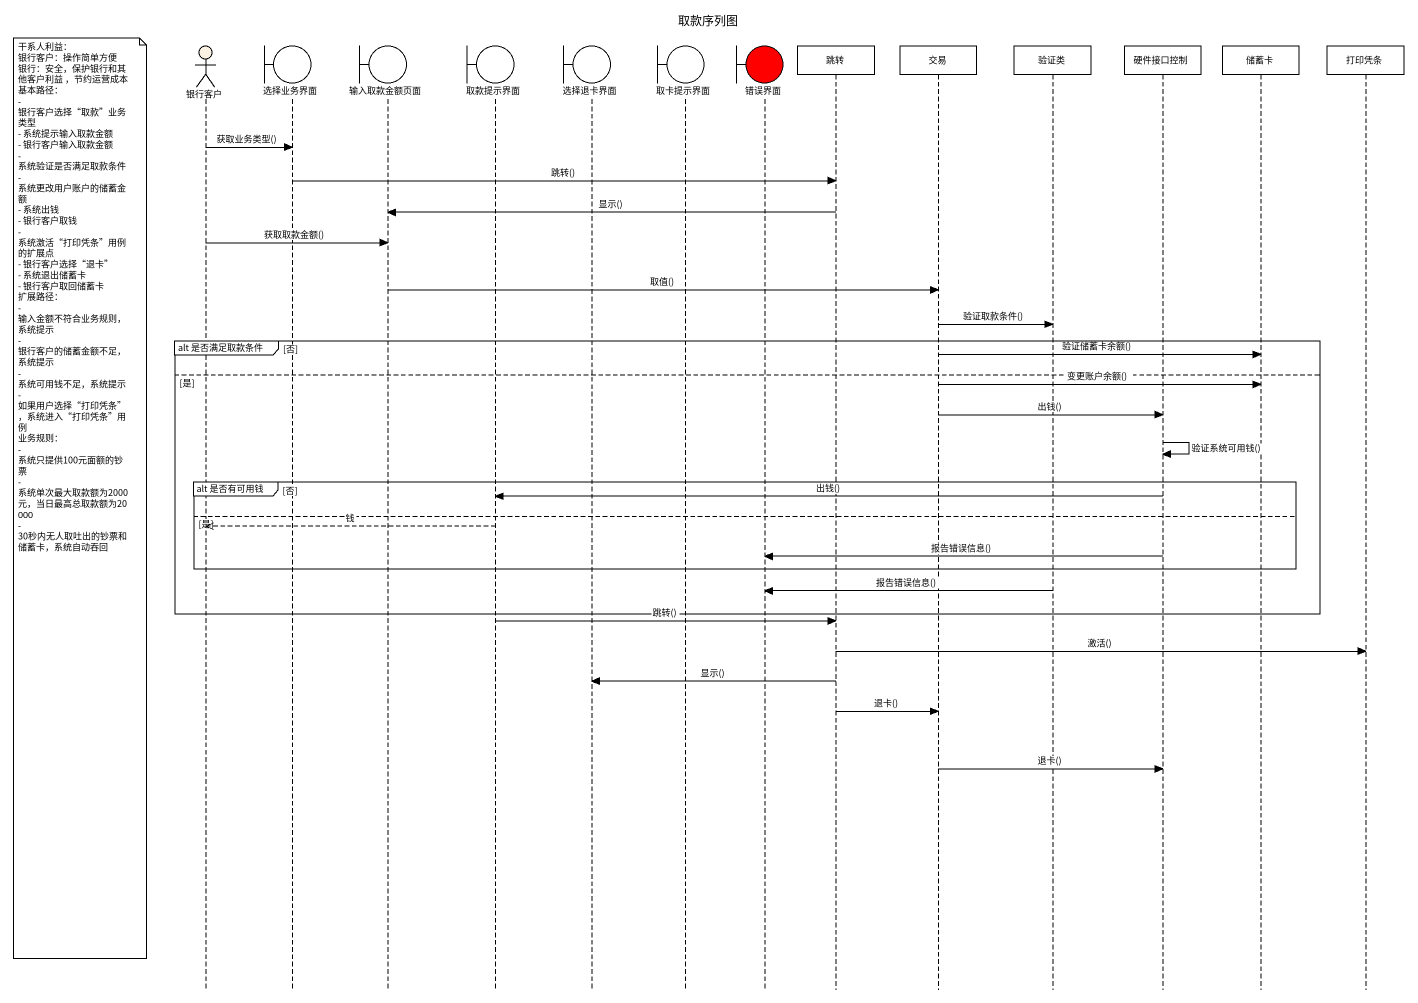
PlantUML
@startuml
title 取款序列图
hide footbox
actor 银行客户 #FCF2E3
boundary 选择业务界面
boundary 输入取款金额页面
boundary 取款提示界面
boundary 选择退卡界面
boundary 取卡提示界面
boundary 错误界面 #FF0000
participant 跳转
participant 交易
participant 验证类
participant 硬件接口控制
participant 储蓄卡
participant 打印凭条

银行客户 -> 选择业务界面 : 获取业务类型()
选择业务界面 -> 跳转 : 跳转()
跳转 -> 输入取款金额页面 : 显示()
银行客户 -> 输入取款金额页面 : 获取取款金额()
输入取款金额页面 -> 交易 : 取值()
交易 -> 验证类 : 验证取款条件()
group alt 是否满足取款条件 [否]
  交易 -> 储蓄卡 : 验证储蓄卡余额()
else 是
  交易 -> 储蓄卡 : 变更账户余额()
  交易 -> 硬件接口控制 : 出钱()
  硬件接口控制 -> 硬件接口控制 : 验证系统可用钱()
  group alt 是否有可用钱 [否]
    硬件接口控制 -> 取款提示界面 : 出钱()
    note left of 银行客户
      干系人利益：
      银行客户：操作简单方便
      银行：安全，保护银行和其他客户利益 ，节约运营成本
      基本路径：
      - 银行客户选择“取款”业务类型
      - 系统提示输入取款金额
      - 银行客户输入取款金额
      - 系统验证是否满足取款条件
      - 系统更改用户账户的储蓄金额
      - 系统出钱
      - 银行客户取钱
      - 系统激活“打印凭条”用例的扩展点
      - 银行客户选择“退卡”
      - 系统退出储蓄卡
      - 银行客户取回储蓄卡
      扩展路径：
      - 输入金额不符合业务规则，系统提示
      - 银行客户的储蓄金额不足，系统提示
      - 系统可用钱不足，系统提示
      - 如果用户选择“打印凭条”，系统进入“打印凭条”用例
      业务规则：
      - 系统只提供100元面额的钞票
      - 系统单次最大取款额为2000元，当日最高总取款额为20000
      - 30秒内无人取吐出的钞票和储蓄卡，系统自动吞回
    end note
  else 是
    取款提示界面 -->> 银行客户 : 钱
    硬件接口控制 -> 错误界面 : 报告错误信息()
  end
  验证类 -> 错误界面 : 报告错误信息()
end
取款提示界面 -> 跳转 : 跳转()
跳转 -> 打印凭条 : 激活()
跳转 -> 选择退卡界面 : 显示()
跳转 -> 交易 : 退卡()
交易 -> 硬件接口控制 : 退卡()
@enduml
